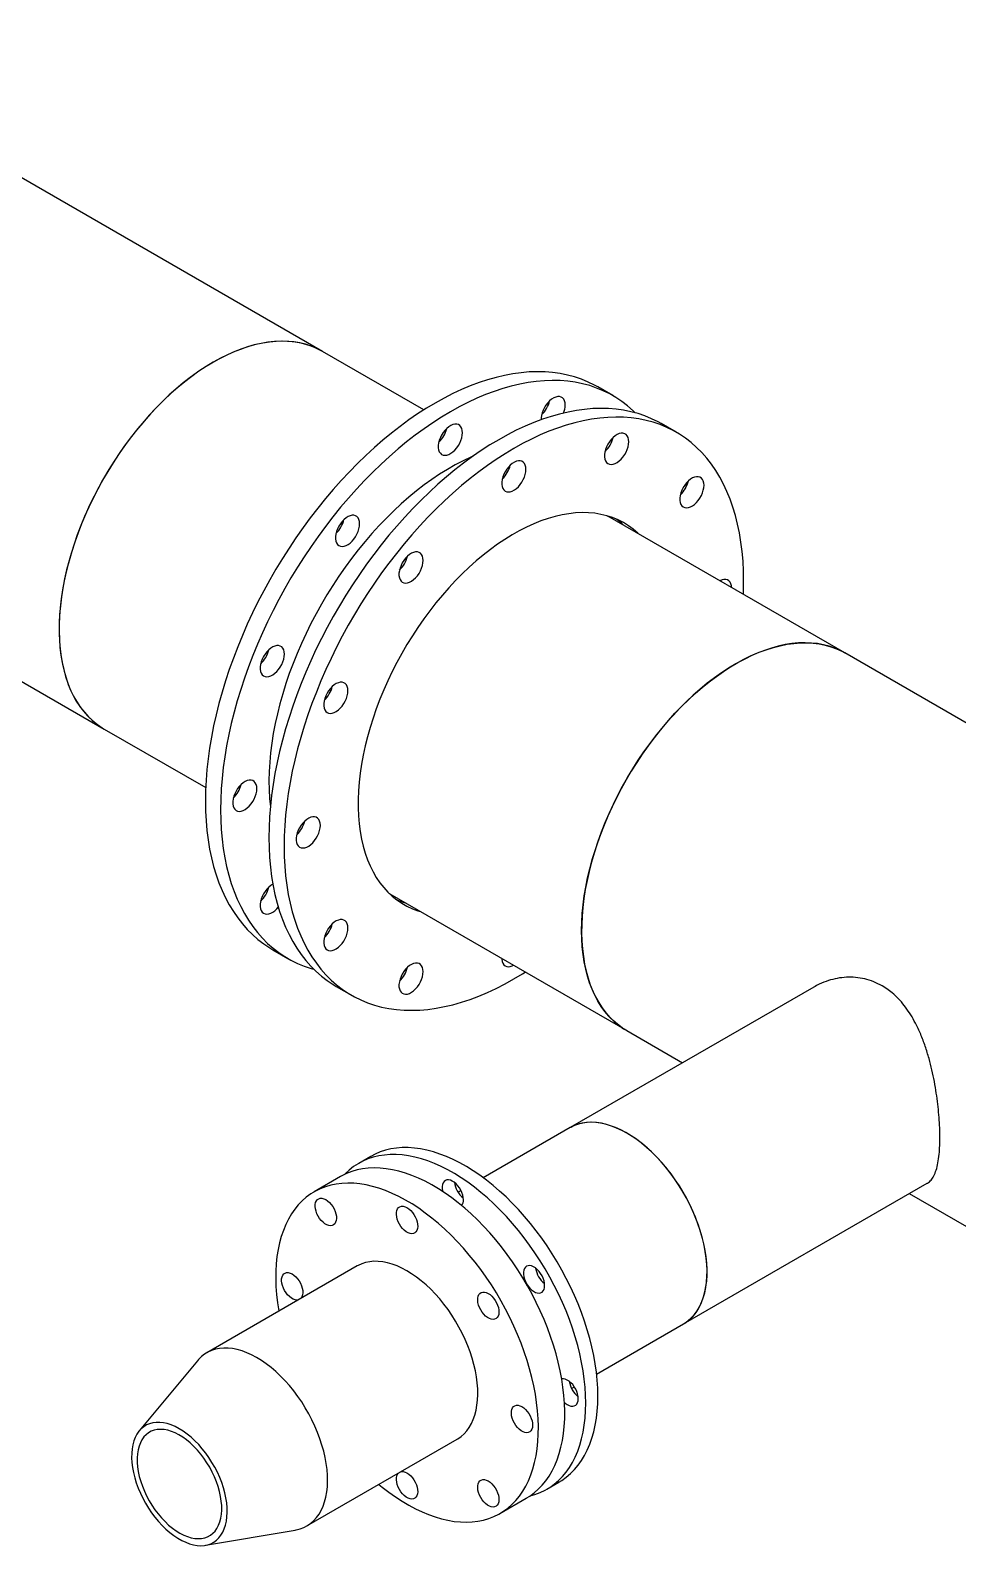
# Model space of a CAD drawing. Header units: inches. Extents: x -375 to 644, y -327 to 278.
# Drawn here: x -78 to -50.89, y 2.56 to 46.87 of the extents above; entities that cross this region are included whole.
import ezdxf

# ---------------------------------------------------------------- set-up
doc = ezdxf.new("R2010")
doc.units = ezdxf.units.IN
doc.header["$MEASUREMENT"] = 0

msp = doc.modelspace()

# ---------------------------------------------------------------- linework, layer by layer
at = {"color": 7, "linetype": 'Continuous', "lineweight": 25}
for p, q in [((-69.46, 37.483), (-85.723, 46.872)), ((-66.494, 35.771), (-69.46, 37.483)), ((-60.968, 36.189), (-61.41, 36.444)), ((-59.112, 35.117), (-59.554, 35.372)), ((-61.131, 32.674), (-61.116, 32.666)), ((-54.186, 28.666), (-61.116, 32.666)), ((-83.842, 31.063), (-75.834, 26.441)), ((-37.923, 19.277), (-54.186, 28.666)), ((-75.834, 26.441), (-72.869, 24.729)), ((-67.49, 21.624), (-67.505, 21.632)), ((-67.49, 21.624), (-60.561, 17.624)), ((-70.909, 19.989), (-70.467, 19.734)), ((-69.053, 18.918), (-68.611, 18.662)), ((-55.09, 18.899), (-62.212, 14.788)), ((-60.561, 17.624), (-58.93, 16.682)), ((-62.212, 14.788), (-64.754, 13.32)), ((-68.043, 13.947), (-68.396, 13.743)), ((-68.927, 13.356), (-69.698, 12.911)), ((-65.405, 12.945), (-65.489, 12.896)), ((-58.899, 9.05), (-51.778, 13.161)), ((-52.305, 12.857), (-44.297, 8.235)), ((-68.446, 10.742), (-72.837, 8.207)), ((-61.442, 7.583), (-58.899, 9.05)), ((-73.111, 7.973), (-74.81, 5.921)), ((-62.176, 7.159), (-62.092, 7.207)), ((-69.912, 3.14), (-65.521, 5.675)), ((-62.897, 4.217), (-62.543, 4.421)), ((-64.269, 3.506), (-63.498, 3.951)), ((-72.878, 2.574), (-70.251, 3.02))]:
    msp.add_line(p, q, dxfattribs=at)
at = {"color": 7, "linetype": 'Continuous', "lineweight": 25, "flags": 128}
for points in [[(-69.46, 37.483), (-69.473, 37.49), (-69.625, 37.569), (-69.784, 37.635), (-69.949, 37.69), (-70.12, 37.731), (-70.297, 37.761), (-70.478, 37.777), (-70.664, 37.781), (-70.855, 37.773), (-71.049, 37.752), (-71.247, 37.718), (-71.448, 37.672), (-71.652, 37.613), (-71.857, 37.543), (-72.064, 37.46), (-72.273, 37.365), (-72.482, 37.259), (-72.692, 37.141), (-72.902, 37.012), (-73.111, 36.872), (-73.319, 36.721), (-73.526, 36.56), (-73.731, 36.389), (-73.933, 36.209), (-74.133, 36.019), (-74.329, 35.82), (-74.522, 35.614), (-74.71, 35.399), (-74.895, 35.177), (-75.074, 34.947), (-75.248, 34.712), (-75.417, 34.47), (-75.579, 34.223), (-75.735, 33.971), (-75.885, 33.715), (-76.027, 33.455), (-76.162, 33.191), (-76.29, 32.925), (-76.409, 32.657), (-76.521, 32.388), (-76.624, 32.117), (-76.718, 31.846), (-76.804, 31.576), (-76.881, 31.306), (-76.948, 31.038), (-77.006, 30.771), (-77.055, 30.508), (-77.094, 30.247), (-77.124, 29.99), (-77.143, 29.738), (-77.153, 29.49), (-77.154, 29.247), (-77.144, 29.011), (-77.125, 28.781), (-77.096, 28.557), (-77.058, 28.341), (-77.01, 28.133), (-76.952, 27.934), (-76.885, 27.743), (-76.809, 27.561), (-76.724, 27.388), (-76.631, 27.226), (-76.528, 27.074), (-76.417, 26.932), (-76.298, 26.801), (-76.171, 26.682), (-76.037, 26.573), (-75.895, 26.477), (-75.834, 26.441)], [(-69.46, 37.483), (-69.592, 37.553), (-69.749, 37.622), (-69.913, 37.679), (-70.083, 37.723), (-70.258, 37.755), (-70.439, 37.775), (-70.624, 37.781), (-70.814, 37.776), (-71.007, 37.757), (-71.204, 37.726), (-71.405, 37.683), (-71.607, 37.627), (-71.813, 37.559), (-72.02, 37.479), (-72.228, 37.387), (-72.437, 37.283), (-72.647, 37.167)], [(-72.647, 37.167), (-72.857, 37.041), (-73.066, 36.903), (-73.274, 36.754), (-73.481, 36.596), (-73.687, 36.427), (-73.89, 36.248), (-74.09, 36.061), (-74.287, 35.864), (-74.481, 35.659), (-74.67, 35.446), (-74.855, 35.225), (-75.036, 34.997), (-75.211, 34.763), (-75.381, 34.523), (-75.545, 34.277), (-75.702, 34.026), (-75.853, 33.77), (-75.997, 33.511), (-76.134, 33.248), (-76.263, 32.983), (-76.384, 32.715), (-76.497, 32.446), (-76.602, 32.176), (-76.699, 31.905), (-76.786, 31.634), (-76.865, 31.364), (-76.934, 31.095), (-76.994, 30.829), (-77.045, 30.564), (-77.086, 30.303), (-77.118, 30.045), (-77.14, 29.792), (-77.152, 29.543), (-77.155, 29.299), (-77.147, 29.061), (-77.13, 28.83), (-77.103, 28.605), (-77.067, 28.387), (-77.021, 28.178), (-76.965, 27.976), (-76.901, 27.783), (-76.827, 27.599), (-76.744, 27.425), (-76.652, 27.26), (-76.551, 27.105), (-76.442, 26.961), (-76.325, 26.828), (-76.199, 26.706), (-76.066, 26.596), (-75.926, 26.497), (-75.834, 26.441)], [(-61.41, 36.444), (-61.501, 36.495), (-61.69, 36.588), (-61.885, 36.668), (-62.087, 36.737), (-62.295, 36.792), (-62.508, 36.836), (-62.727, 36.866), (-62.95, 36.884), (-63.179, 36.889), (-63.411, 36.881), (-63.648, 36.861), (-63.889, 36.828), (-64.133, 36.782), (-64.379, 36.724), (-64.629, 36.653), (-64.88, 36.57), (-65.134, 36.475), (-65.389, 36.367), (-65.645, 36.248), (-65.902, 36.117), (-66.159, 35.974), (-66.417, 35.819), (-66.674, 35.654), (-66.93, 35.478), (-67.185, 35.291), (-67.438, 35.093), (-67.69, 34.886), (-67.939, 34.669), (-68.186, 34.442), (-68.43, 34.206), (-68.67, 33.962), (-68.907, 33.709), (-69.14, 33.448), (-69.368, 33.179), (-69.592, 32.903), (-69.811, 32.62), (-70.024, 32.33), (-70.232, 32.035), (-70.433, 31.734), (-70.629, 31.428), (-70.817, 31.117), (-70.999, 30.801), (-71.174, 30.482), (-71.342, 30.16), (-71.502, 29.835), (-71.654, 29.507), (-71.798, 29.178), (-71.934, 28.847), (-72.061, 28.515), (-72.179, 28.183), (-72.289, 27.851), (-72.39, 27.52), (-72.481, 27.189), (-72.564, 26.86), (-72.637, 26.533), (-72.7, 26.208), (-72.754, 25.886), (-72.798, 25.568), (-72.833, 25.254), (-72.857, 24.944), (-72.872, 24.639), (-72.877, 24.339), (-72.872, 24.044), (-72.857, 23.756), (-72.833, 23.475), (-72.798, 23.2), (-72.754, 22.933), (-72.7, 22.673), (-72.637, 22.422), (-72.564, 22.179), (-72.481, 21.945), (-72.39, 21.72), (-72.289, 21.505), (-72.179, 21.299), (-72.061, 21.104), (-71.934, 20.919), (-71.798, 20.745), (-71.654, 20.582), (-71.502, 20.43), (-71.342, 20.289), (-71.174, 20.16), (-70.999, 20.043), (-70.909, 19.989)], [(-60.314, 35.689), (-60.375, 35.748), (-60.535, 35.889), (-60.702, 36.018), (-60.877, 36.135), (-61.059, 36.24), (-61.248, 36.333), (-61.443, 36.413), (-61.645, 36.482), (-61.853, 36.537), (-62.066, 36.58), (-62.285, 36.611), (-62.508, 36.629), (-62.737, 36.634), (-62.969, 36.626), (-63.206, 36.606), (-63.447, 36.573), (-63.691, 36.527), (-63.937, 36.469), (-64.187, 36.398), (-64.438, 36.315), (-64.692, 36.22), (-64.947, 36.112), (-65.203, 35.993), (-65.46, 35.861), (-65.717, 35.719), (-65.975, 35.564), (-66.232, 35.399), (-66.488, 35.223), (-66.743, 35.036), (-66.996, 34.838), (-67.248, 34.631), (-67.497, 34.414), (-67.744, 34.187), (-67.988, 33.951), (-68.229, 33.707), (-68.465, 33.453), (-68.698, 33.192), (-68.927, 32.924), (-69.15, 32.648), (-69.369, 32.365), (-69.582, 32.075), (-69.79, 31.78), (-69.991, 31.479), (-70.187, 31.172), (-70.376, 30.862), (-70.558, 30.546), (-70.732, 30.227), (-70.9, 29.905), (-71.06, 29.58), (-71.212, 29.252), (-71.356, 28.923), (-71.492, 28.592), (-71.619, 28.26), (-71.737, 27.928), (-71.847, 27.596), (-71.948, 27.264), (-72.04, 26.934), (-72.122, 26.605), (-72.195, 26.278), (-72.258, 25.953), (-72.312, 25.631), (-72.356, 25.313), (-72.391, 24.999), (-72.415, 24.689), (-72.43, 24.383), (-72.435, 24.083), (-72.43, 23.789), (-72.415, 23.501), (-72.391, 23.219), (-72.356, 22.945), (-72.312, 22.678), (-72.258, 22.418), (-72.195, 22.167), (-72.122, 21.924), (-72.04, 21.69), (-71.948, 21.465), (-71.847, 21.25), (-71.737, 21.044), (-71.619, 20.849), (-71.492, 20.664), (-71.356, 20.49), (-71.212, 20.327), (-71.06, 20.175), (-70.9, 20.034), (-70.732, 19.905), (-70.558, 19.788), (-70.376, 19.683), (-70.187, 19.59), (-69.991, 19.51), (-69.79, 19.441), (-69.707, 19.417)], [(-62.359, 35.911), (-62.364, 35.977), (-62.379, 36.035), (-62.404, 36.084), (-62.437, 36.122), (-62.479, 36.148), (-62.527, 36.162), (-62.58, 36.162), (-62.638, 36.149), (-62.697, 36.124), (-62.757, 36.086), (-62.816, 36.038), (-62.871, 35.98), (-62.922, 35.914), (-62.967, 35.842), (-63.005, 35.767), (-63.034, 35.689), (-63.054, 35.612), (-63.064, 35.538), (-63.065, 35.484)], [(-59.554, 35.372), (-59.645, 35.423), (-59.834, 35.516), (-60.029, 35.597), (-60.231, 35.665), (-60.438, 35.721), (-60.652, 35.764), (-60.87, 35.795), (-61.094, 35.812), (-61.323, 35.817), (-61.555, 35.81), (-61.792, 35.789), (-62.033, 35.756), (-62.276, 35.711), (-62.523, 35.652), (-62.773, 35.582), (-63.024, 35.499), (-63.278, 35.403), (-63.533, 35.296), (-63.789, 35.176), (-64.046, 35.045), (-64.303, 34.902), (-64.56, 34.748), (-64.817, 34.583), (-65.074, 34.406), (-65.329, 34.219), (-65.582, 34.022), (-65.834, 33.815), (-66.083, 33.597), (-66.33, 33.371), (-66.574, 33.135), (-66.814, 32.89), (-67.051, 32.637), (-67.284, 32.376), (-67.512, 32.107), (-67.736, 31.831), (-67.955, 31.548), (-68.168, 31.259), (-68.376, 30.963), (-68.577, 30.662), (-68.773, 30.356), (-68.961, 30.045), (-69.143, 29.73), (-69.318, 29.411), (-69.486, 29.089), (-69.646, 28.763), (-69.798, 28.436), (-69.942, 28.107), (-70.077, 27.776), (-70.205, 27.444), (-70.323, 27.112), (-70.433, 26.78), (-70.534, 26.448), (-70.625, 26.117), (-70.708, 25.788), (-70.781, 25.461), (-70.844, 25.137), (-70.898, 24.815), (-70.942, 24.497), (-70.976, 24.182), (-71.001, 23.872), (-71.016, 23.567), (-71.021, 23.267), (-71.016, 22.973), (-71.001, 22.685), (-70.976, 22.403), (-70.942, 22.128), (-70.898, 21.861), (-70.844, 21.602), (-70.781, 21.35), (-70.708, 21.107), (-70.625, 20.873), (-70.534, 20.648), (-70.433, 20.433), (-70.323, 20.228), (-70.205, 20.032), (-70.077, 19.848), (-69.942, 19.673), (-69.798, 19.51), (-69.646, 19.358), (-69.486, 19.218), (-69.318, 19.089), (-69.143, 18.972), (-69.053, 18.918)], [(-57.144, 30.768), (-57.149, 31.062), (-57.163, 31.35), (-57.188, 31.632), (-57.222, 31.906), (-57.267, 32.174), (-57.32, 32.433), (-57.384, 32.685), (-57.457, 32.928), (-57.539, 33.162), (-57.631, 33.386), (-57.731, 33.602), (-57.841, 33.807), (-57.96, 34.002), (-58.087, 34.187), (-58.223, 34.361), (-58.367, 34.525), (-58.519, 34.677), (-58.679, 34.817), (-58.846, 34.946), (-59.021, 35.063), (-59.203, 35.168), (-59.392, 35.261), (-59.587, 35.342), (-59.789, 35.41), (-59.997, 35.466), (-60.21, 35.509), (-60.428, 35.539), (-60.652, 35.557), (-60.881, 35.562), (-61.113, 35.555), (-61.35, 35.534), (-61.591, 35.501), (-61.834, 35.456), (-62.081, 35.397), (-62.331, 35.327), (-62.582, 35.243), (-62.836, 35.148), (-63.091, 35.041), (-63.347, 34.921), (-63.604, 34.79), (-63.861, 34.647), (-64.119, 34.493), (-64.375, 34.327), (-64.632, 34.151), (-64.887, 33.964), (-65.14, 33.767), (-65.392, 33.559), (-65.641, 33.342), (-65.888, 33.115), (-66.132, 32.88), (-66.372, 32.635), (-66.609, 32.382), (-66.842, 32.121), (-67.07, 31.852), (-67.294, 31.576), (-67.513, 31.293), (-67.726, 31.004), (-67.934, 30.708), (-68.135, 30.407), (-68.331, 30.101), (-68.519, 29.79), (-68.701, 29.475), (-68.876, 29.156), (-69.044, 28.834), (-69.204, 28.508), (-69.356, 28.181), (-69.5, 27.851), (-69.635, 27.521), (-69.763, 27.189), (-69.881, 26.857), (-69.991, 26.524), (-70.092, 26.193), (-70.183, 25.862), (-70.266, 25.533), (-70.339, 25.206), (-70.402, 24.881), (-70.456, 24.56), (-70.5, 24.242), (-70.534, 23.927), (-70.559, 23.617), (-70.574, 23.312), (-70.579, 23.012), (-70.574, 22.718), (-70.559, 22.43), (-70.534, 22.148), (-70.5, 21.873), (-70.456, 21.606), (-70.402, 21.346), (-70.339, 21.095), (-70.266, 20.852), (-70.183, 20.618), (-70.092, 20.393), (-69.991, 20.178), (-69.881, 19.973), (-69.763, 19.777), (-69.635, 19.592), (-69.5, 19.418), (-69.356, 19.255), (-69.204, 19.103), (-69.044, 18.963), (-68.876, 18.834), (-68.701, 18.717), (-68.519, 18.612), (-68.331, 18.519), (-68.135, 18.438), (-67.934, 18.37), (-67.726, 18.314), (-67.513, 18.271), (-67.294, 18.24), (-67.07, 18.223), (-66.842, 18.217), (-66.609, 18.225), (-66.372, 18.245), (-66.132, 18.279), (-65.888, 18.324), (-65.641, 18.382), (-65.392, 18.453), (-65.14, 18.536), (-64.887, 18.632), (-64.632, 18.739), (-64.375, 18.859), (-64.119, 18.99), (-63.861, 19.133), (-63.604, 19.287), (-63.527, 19.336)], [(-65.364, 35.106), (-65.369, 35.172), (-65.384, 35.23), (-65.409, 35.279), (-65.442, 35.317), (-65.484, 35.343), (-65.532, 35.357), (-65.586, 35.357), (-65.643, 35.344), (-65.702, 35.319), (-65.762, 35.281), (-65.821, 35.233), (-65.877, 35.175), (-65.928, 35.109), (-65.973, 35.037), (-66.01, 34.962), (-66.04, 34.884), (-66.06, 34.807), (-66.07, 34.733), (-66.07, 34.664), (-66.06, 34.602), (-66.04, 34.548), (-66.01, 34.504), (-65.973, 34.472), (-65.928, 34.452), (-65.877, 34.446), (-65.821, 34.452), (-65.762, 34.471), (-65.702, 34.503), (-65.643, 34.546), (-65.586, 34.599), (-65.532, 34.661), (-65.484, 34.73), (-65.442, 34.804), (-65.409, 34.881), (-65.384, 34.958), (-65.369, 35.034), (-65.364, 35.106)], [(-60.502, 34.84), (-60.508, 34.906), (-60.523, 34.964), (-60.547, 35.013), (-60.581, 35.051), (-60.622, 35.077), (-60.671, 35.09), (-60.724, 35.09), (-60.782, 35.078), (-60.841, 35.052), (-60.901, 35.015), (-60.96, 34.966), (-61.015, 34.908), (-61.066, 34.842), (-61.111, 34.771), (-61.149, 34.695), (-61.178, 34.618), (-61.198, 34.541), (-61.208, 34.467), (-61.208, 34.397), (-61.198, 34.335), (-61.178, 34.281), (-61.149, 34.238), (-61.111, 34.206), (-61.066, 34.186), (-61.015, 34.179), (-60.96, 34.185), (-60.901, 34.205), (-60.841, 34.236), (-60.782, 34.279), (-60.724, 34.333), (-60.671, 34.395), (-60.622, 34.464), (-60.581, 34.538), (-60.547, 34.615), (-60.523, 34.692), (-60.508, 34.768), (-60.502, 34.84)], [(-65.053, 34.421), (-65.121, 34.391), (-65.348, 34.284), (-65.576, 34.165), (-65.804, 34.034), (-66.032, 33.893), (-66.26, 33.74), (-66.486, 33.577), (-66.711, 33.403), (-66.935, 33.219), (-67.156, 33.026), (-67.374, 32.823), (-67.589, 32.611), (-67.801, 32.39), (-68.009, 32.162), (-68.212, 31.925), (-68.411, 31.681), (-68.605, 31.431), (-68.794, 31.173), (-68.977, 30.91), (-69.154, 30.642), (-69.325, 30.368), (-69.489, 30.09), (-69.645, 29.808), (-69.795, 29.523), (-69.937, 29.235), (-70.071, 28.944), (-70.198, 28.652), (-70.316, 28.358), (-70.425, 28.064), (-70.526, 27.769), (-70.618, 27.475), (-70.7, 27.181), (-70.774, 26.889), (-70.838, 26.6), (-70.893, 26.312), (-70.938, 26.028), (-70.973, 25.747), (-70.999, 25.47), (-71.015, 25.198), (-71.021, 24.931), (-71.017, 24.67), (-71.003, 24.415), (-70.98, 24.166), (-70.979, 24.156)], [(-63.508, 34.035), (-63.513, 34.101), (-63.528, 34.159), (-63.553, 34.208), (-63.586, 34.246), (-63.628, 34.272), (-63.676, 34.285), (-63.729, 34.285), (-63.787, 34.273), (-63.846, 34.247), (-63.906, 34.21), (-63.965, 34.161), (-64.02, 34.103), (-64.071, 34.037), (-64.117, 33.966), (-64.154, 33.89), (-64.183, 33.813), (-64.203, 33.736), (-64.214, 33.662), (-64.214, 33.592), (-64.203, 33.53), (-64.183, 33.476), (-64.154, 33.433), (-64.117, 33.401), (-64.071, 33.381), (-64.02, 33.374), (-63.965, 33.38), (-63.906, 33.4), (-63.846, 33.431), (-63.787, 33.474), (-63.729, 33.528), (-63.676, 33.59), (-63.628, 33.659), (-63.586, 33.733), (-63.553, 33.81), (-63.528, 33.887), (-63.513, 33.963), (-63.508, 34.035)], [(-58.303, 33.569), (-58.308, 33.635), (-58.323, 33.694), (-58.347, 33.742), (-58.381, 33.78), (-58.423, 33.806), (-58.471, 33.82), (-58.524, 33.82), (-58.582, 33.807), (-58.641, 33.782), (-58.701, 33.744), (-58.76, 33.696), (-58.815, 33.638), (-58.866, 33.572), (-58.911, 33.5), (-58.949, 33.425), (-58.978, 33.347), (-58.998, 33.27), (-59.008, 33.196), (-59.008, 33.127), (-58.998, 33.065), (-58.978, 33.011), (-58.949, 32.967), (-58.911, 32.935), (-58.866, 32.915), (-58.815, 32.909), (-58.76, 32.915), (-58.701, 32.934), (-58.641, 32.966), (-58.582, 33.009), (-58.524, 33.062), (-58.471, 33.124), (-58.423, 33.193), (-58.381, 33.267), (-58.347, 33.344), (-58.323, 33.421), (-58.308, 33.497), (-58.303, 33.569)], [(-68.369, 32.441), (-68.374, 32.507), (-68.389, 32.566), (-68.414, 32.615), (-68.448, 32.653), (-68.489, 32.679), (-68.537, 32.692), (-68.591, 32.692), (-68.648, 32.679), (-68.708, 32.654), (-68.768, 32.616), (-68.826, 32.568), (-68.882, 32.51), (-68.933, 32.444), (-68.978, 32.372), (-69.016, 32.297), (-69.045, 32.219), (-69.065, 32.143), (-69.075, 32.069), (-69.075, 31.999), (-69.065, 31.937), (-69.045, 31.883), (-69.016, 31.84), (-68.978, 31.807), (-68.933, 31.788), (-68.882, 31.781), (-68.826, 31.787), (-68.768, 31.806), (-68.708, 31.838), (-68.648, 31.881), (-68.591, 31.935), (-68.537, 31.997), (-68.489, 32.066), (-68.448, 32.14), (-68.414, 32.216), (-68.389, 32.294), (-68.374, 32.369), (-68.369, 32.441)], [(-60.218, 32.147), (-60.24, 32.169), (-60.373, 32.284), (-60.513, 32.387), (-60.66, 32.478), (-60.814, 32.557), (-60.975, 32.623), (-61.142, 32.678), (-61.315, 32.719), (-61.493, 32.749), (-61.677, 32.765), (-61.865, 32.769), (-62.058, 32.76), (-62.254, 32.738), (-62.454, 32.703), (-62.657, 32.656), (-62.863, 32.597), (-63.071, 32.525), (-63.28, 32.441), (-63.491, 32.345), (-63.702, 32.237), (-63.914, 32.117), (-64.126, 31.987), (-64.337, 31.845), (-64.547, 31.692), (-64.756, 31.529), (-64.963, 31.356), (-65.167, 31.174), (-65.369, 30.982), (-65.567, 30.781), (-65.762, 30.571), (-65.952, 30.354), (-66.138, 30.129), (-66.319, 29.898), (-66.495, 29.659), (-66.665, 29.415), (-66.829, 29.165), (-66.986, 28.911), (-67.137, 28.652), (-67.281, 28.389), (-67.417, 28.123), (-67.545, 27.854), (-67.666, 27.583), (-67.778, 27.311), (-67.882, 27.037), (-67.977, 26.764), (-68.063, 26.491), (-68.14, 26.218), (-68.208, 25.947), (-68.267, 25.678), (-68.316, 25.412), (-68.355, 25.149), (-68.384, 24.889), (-68.404, 24.634), (-68.414, 24.384), (-68.414, 24.139), (-68.404, 23.901), (-68.384, 23.668), (-68.355, 23.443), (-68.316, 23.225), (-68.267, 23.015), (-68.208, 22.814), (-68.14, 22.621), (-68.063, 22.438), (-67.977, 22.264), (-67.882, 22.1), (-67.778, 21.947), (-67.666, 21.804), (-67.545, 21.672), (-67.417, 21.552), (-67.281, 21.443), (-67.137, 21.346), (-66.986, 21.261), (-66.829, 21.188), (-66.665, 21.128), (-66.592, 21.105)], [(-66.513, 31.37), (-66.518, 31.436), (-66.533, 31.494), (-66.558, 31.543), (-66.591, 31.581), (-66.633, 31.607), (-66.681, 31.62), (-66.735, 31.621), (-66.792, 31.608), (-66.851, 31.582), (-66.911, 31.545), (-66.97, 31.496), (-67.026, 31.438), (-67.077, 31.373), (-67.122, 31.301), (-67.159, 31.225), (-67.189, 31.148), (-67.209, 31.071), (-67.219, 30.997), (-67.219, 30.928), (-67.209, 30.865), (-67.189, 30.812), (-67.159, 30.768), (-67.122, 30.736), (-67.077, 30.716), (-67.026, 30.709), (-66.97, 30.716), (-66.911, 30.735), (-66.851, 30.767), (-66.792, 30.81), (-66.735, 30.863), (-66.681, 30.925), (-66.633, 30.994), (-66.591, 31.068), (-66.558, 31.145), (-66.533, 31.222), (-66.518, 31.298), (-66.513, 31.37)], [(-57.497, 30.577), (-57.502, 30.63), (-57.517, 30.688), (-57.542, 30.737), (-57.576, 30.775), (-57.617, 30.801), (-57.665, 30.814), (-57.719, 30.815), (-57.776, 30.802), (-57.836, 30.776), (-57.839, 30.774)], [(-57.152, 30.378), (-57.149, 30.468), (-57.144, 30.768)], [(-70.569, 28.631), (-70.574, 28.697), (-70.589, 28.755), (-70.614, 28.804), (-70.647, 28.842), (-70.689, 28.868), (-70.737, 28.882), (-70.791, 28.882), (-70.848, 28.869), (-70.908, 28.843), (-70.967, 28.806), (-71.026, 28.757), (-71.082, 28.7), (-71.133, 28.634), (-71.178, 28.562), (-71.215, 28.486), (-71.245, 28.409), (-71.265, 28.332), (-71.275, 28.258), (-71.275, 28.189), (-71.265, 28.126), (-71.245, 28.073), (-71.215, 28.029), (-71.178, 27.997), (-71.133, 27.977), (-71.082, 27.97), (-71.026, 27.977), (-70.967, 27.996), (-70.908, 28.028), (-70.848, 28.071), (-70.791, 28.124), (-70.737, 28.186), (-70.689, 28.255), (-70.647, 28.329), (-70.614, 28.406), (-70.589, 28.483), (-70.574, 28.559), (-70.569, 28.631)], [(-61.876, 20.796), (-61.861, 21.046), (-61.836, 21.301), (-61.802, 21.56), (-61.758, 21.822), (-61.705, 22.087), (-61.642, 22.355), (-61.57, 22.624), (-61.489, 22.894), (-61.399, 23.165), (-61.3, 23.435), (-61.193, 23.706), (-61.077, 23.974), (-60.953, 24.242), (-60.822, 24.506), (-60.683, 24.768), (-60.537, 25.026), (-60.384, 25.28), (-60.225, 25.53), (-60.06, 25.774), (-59.888, 26.013), (-59.711, 26.246), (-59.53, 26.471), (-59.343, 26.69), (-59.152, 26.901), (-58.958, 27.104), (-58.76, 27.298), (-58.559, 27.483), (-58.355, 27.659), (-58.149, 27.825), (-57.942, 27.981), (-57.733, 28.126), (-57.524, 28.261), (-57.314, 28.384), (-57.104, 28.496), (-56.895, 28.597), (-56.687, 28.686), (-56.481, 28.762), (-56.276, 28.827), (-56.074, 28.879), (-55.874, 28.919), (-55.678, 28.947), (-55.486, 28.961), (-55.297, 28.964), (-55.113, 28.953), (-54.934, 28.93), (-54.761, 28.895), (-54.593, 28.847), (-54.43, 28.787), (-54.275, 28.714), (-54.186, 28.666)], [(-54.186, 28.666), (-54.318, 28.736), (-54.476, 28.805), (-54.64, 28.862), (-54.81, 28.906), (-54.985, 28.938), (-55.165, 28.957), (-55.35, 28.964), (-55.54, 28.958), (-55.734, 28.94), (-55.931, 28.909), (-56.131, 28.866), (-56.334, 28.81), (-56.539, 28.742), (-56.746, 28.662), (-56.955, 28.569), (-57.164, 28.465), (-57.374, 28.35)], [(-57.374, 28.35), (-57.583, 28.223), (-57.793, 28.086), (-58.001, 27.937), (-58.208, 27.778), (-58.413, 27.61), (-58.616, 27.431), (-58.816, 27.243), (-59.013, 27.047), (-59.207, 26.842), (-59.397, 26.628), (-59.582, 26.408), (-59.762, 26.18), (-59.938, 25.946), (-60.107, 25.705), (-60.271, 25.459), (-60.429, 25.209), (-60.58, 24.953), (-60.724, 24.694), (-60.86, 24.431), (-60.989, 24.166), (-61.111, 23.898), (-61.224, 23.629), (-61.329, 23.358), (-61.425, 23.088), (-61.513, 22.817), (-61.591, 22.547), (-61.661, 22.278), (-61.721, 22.011), (-61.772, 21.747), (-61.813, 21.486), (-61.844, 21.228), (-61.866, 20.974), (-61.879, 20.726), (-61.881, 20.482), (-61.874, 20.244), (-61.857, 20.012), (-61.83, 19.788), (-61.793, 19.57), (-61.747, 19.36), (-61.692, 19.159), (-61.627, 18.966), (-61.553, 18.782), (-61.47, 18.607), (-61.378, 18.443), (-61.277, 18.288), (-61.168, 18.144), (-61.051, 18.011), (-60.926, 17.889), (-60.793, 17.779), (-60.652, 17.68), (-60.561, 17.624)], [(-68.713, 27.559), (-68.718, 27.625), (-68.733, 27.684), (-68.758, 27.733), (-68.791, 27.771), (-68.833, 27.797), (-68.881, 27.81), (-68.935, 27.81), (-68.992, 27.797), (-69.051, 27.772), (-69.111, 27.734), (-69.17, 27.686), (-69.226, 27.628), (-69.277, 27.562), (-69.322, 27.49), (-69.359, 27.415), (-69.389, 27.337), (-69.409, 27.261), (-69.419, 27.187), (-69.419, 27.117), (-69.409, 27.055), (-69.389, 27.001), (-69.359, 26.958), (-69.322, 26.925), (-69.277, 26.906), (-69.226, 26.899), (-69.17, 26.905), (-69.111, 26.924), (-69.051, 26.956), (-68.992, 26.999), (-68.935, 27.053), (-68.881, 27.115), (-68.833, 27.184), (-68.791, 27.258), (-68.758, 27.334), (-68.733, 27.412), (-68.718, 27.487), (-68.713, 27.559)], [(-71.374, 24.696), (-71.379, 24.762), (-71.394, 24.82), (-71.419, 24.869), (-71.453, 24.907), (-71.494, 24.933), (-71.542, 24.946), (-71.596, 24.947), (-71.653, 24.934), (-71.713, 24.908), (-71.773, 24.871), (-71.831, 24.822), (-71.887, 24.764), (-71.938, 24.699), (-71.983, 24.627), (-72.021, 24.551), (-72.05, 24.474), (-72.07, 24.397), (-72.08, 24.323), (-72.08, 24.254), (-72.07, 24.191), (-72.05, 24.138), (-72.021, 24.094), (-71.983, 24.062), (-71.938, 24.042), (-71.887, 24.035), (-71.831, 24.042), (-71.773, 24.061), (-71.713, 24.092), (-71.653, 24.136), (-71.596, 24.189), (-71.542, 24.251), (-71.494, 24.32), (-71.453, 24.394), (-71.419, 24.471), (-71.394, 24.548), (-71.379, 24.624), (-71.374, 24.696)], [(-69.518, 23.624), (-69.523, 23.69), (-69.538, 23.749), (-69.563, 23.797), (-69.597, 23.835), (-69.638, 23.861), (-69.686, 23.875), (-69.74, 23.875), (-69.797, 23.862), (-69.857, 23.837), (-69.917, 23.799), (-69.975, 23.751), (-70.031, 23.693), (-70.082, 23.627), (-70.127, 23.555), (-70.165, 23.48), (-70.194, 23.402), (-70.214, 23.326), (-70.224, 23.251), (-70.224, 23.182), (-70.214, 23.12), (-70.194, 23.066), (-70.165, 23.022), (-70.127, 22.99), (-70.082, 22.971), (-70.031, 22.964), (-69.975, 22.97), (-69.917, 22.989), (-69.857, 23.021), (-69.797, 23.064), (-69.74, 23.117), (-69.686, 23.18), (-69.638, 23.249), (-69.597, 23.322), (-69.563, 23.399), (-69.538, 23.477), (-69.523, 23.552), (-69.518, 23.624)], [(-70.906, 21.904), (-70.908, 21.903), (-70.967, 21.865), (-71.026, 21.817), (-71.082, 21.759), (-71.133, 21.693), (-71.178, 21.621), (-71.215, 21.546), (-71.245, 21.468), (-71.265, 21.392), (-71.275, 21.318), (-71.275, 21.248), (-71.265, 21.186), (-71.245, 21.132), (-71.215, 21.089), (-71.178, 21.056), (-71.133, 21.037), (-71.082, 21.03), (-71.026, 21.036), (-70.967, 21.055), (-70.908, 21.087), (-70.848, 21.13), (-70.791, 21.184), (-70.747, 21.233)], [(-68.713, 20.619), (-68.718, 20.685), (-68.733, 20.743), (-68.758, 20.792), (-68.791, 20.83), (-68.833, 20.856), (-68.881, 20.869), (-68.935, 20.87), (-68.992, 20.857), (-69.051, 20.831), (-69.111, 20.794), (-69.17, 20.745), (-69.226, 20.687), (-69.277, 20.622), (-69.322, 20.55), (-69.359, 20.474), (-69.389, 20.397), (-69.409, 20.32), (-69.419, 20.246), (-69.419, 20.177), (-69.409, 20.114), (-69.389, 20.061), (-69.359, 20.017), (-69.322, 19.985), (-69.277, 19.965), (-69.226, 19.958), (-69.17, 19.965), (-69.111, 19.984), (-69.051, 20.015), (-68.992, 20.059), (-68.935, 20.112), (-68.881, 20.174), (-68.833, 20.243), (-68.791, 20.317), (-68.758, 20.394), (-68.733, 20.471), (-68.718, 20.547), (-68.713, 20.619)], [(-60.561, 17.624), (-60.693, 17.707), (-60.831, 17.809), (-60.962, 17.923), (-61.085, 18.048), (-61.2, 18.184), (-61.307, 18.331), (-61.405, 18.489), (-61.495, 18.656), (-61.575, 18.833), (-61.647, 19.02), (-61.709, 19.215), (-61.762, 19.419), (-61.805, 19.631), (-61.838, 19.851), (-61.863, 20.078), (-61.877, 20.311), (-61.881, 20.551), (-61.876, 20.796)], [(-66.513, 19.348), (-66.518, 19.414), (-66.533, 19.473), (-66.558, 19.522), (-66.591, 19.56), (-66.633, 19.586), (-66.681, 19.599), (-66.735, 19.599), (-66.792, 19.586), (-66.851, 19.561), (-66.911, 19.523), (-66.97, 19.475), (-67.026, 19.417), (-67.077, 19.351), (-67.122, 19.279), (-67.159, 19.204), (-67.189, 19.126), (-67.209, 19.05), (-67.219, 18.976), (-67.219, 18.906), (-67.209, 18.844), (-67.189, 18.79), (-67.159, 18.747), (-67.122, 18.714), (-67.077, 18.695), (-67.026, 18.688), (-66.97, 18.694), (-66.911, 18.713), (-66.851, 18.745), (-66.792, 18.788), (-66.735, 18.842), (-66.681, 18.904), (-66.633, 18.973), (-66.591, 19.047), (-66.558, 19.123), (-66.533, 19.201), (-66.518, 19.276), (-66.513, 19.348)], [(-64.215, 19.733), (-64.214, 19.711), (-64.203, 19.649), (-64.183, 19.595), (-64.154, 19.552), (-64.117, 19.519), (-64.071, 19.5), (-64.02, 19.493), (-63.965, 19.499), (-63.906, 19.518), (-63.872, 19.535)], [(-58.422, 9.571), (-58.364, 9.7), (-58.315, 9.837), (-58.275, 9.984), (-58.246, 10.138), (-58.225, 10.3), (-58.215, 10.469), (-58.214, 10.643), (-58.223, 10.824), (-58.242, 11.008), (-58.271, 11.197), (-58.309, 11.389), (-58.357, 11.582), (-58.414, 11.778), (-58.48, 11.973), (-58.554, 12.169), (-58.637, 12.364), (-58.728, 12.556), (-58.827, 12.746), (-58.933, 12.933), (-59.046, 13.115), (-59.165, 13.292), (-59.29, 13.464), (-59.42, 13.629), (-59.555, 13.787), (-59.694, 13.937), (-59.837, 14.078), (-59.983, 14.211), (-60.131, 14.334), (-60.281, 14.446), (-60.432, 14.549), (-60.584, 14.64), (-60.735, 14.719), (-60.886, 14.787), (-61.035, 14.843), (-61.183, 14.887), (-61.327, 14.918), (-61.469, 14.937), (-61.607, 14.943), (-61.74, 14.936), (-61.868, 14.917), (-61.991, 14.885), (-62.108, 14.841), (-62.212, 14.788)], [(-60.556, 14.624), (-60.707, 14.706), (-60.858, 14.776), (-61.008, 14.834), (-61.156, 14.88), (-61.301, 14.913), (-61.443, 14.934), (-61.582, 14.943), (-61.716, 14.938), (-61.845, 14.921), (-61.969, 14.892), (-62.087, 14.85), (-62.198, 14.795), (-62.212, 14.788)], [(-58.899, 9.05), (-58.86, 9.074), (-58.759, 9.147), (-58.665, 9.231), (-58.579, 9.326), (-58.502, 9.432), (-58.434, 9.549), (-58.374, 9.675), (-58.323, 9.811), (-58.282, 9.956), (-58.25, 10.109), (-58.228, 10.27), (-58.216, 10.437), (-58.214, 10.611), (-58.221, 10.79), (-58.238, 10.974), (-58.265, 11.162), (-58.301, 11.353), (-58.347, 11.546), (-58.403, 11.741), (-58.467, 11.937), (-58.54, 12.133), (-58.621, 12.328), (-58.711, 12.521), (-58.808, 12.711), (-58.913, 12.899), (-59.024, 13.082), (-59.142, 13.26), (-59.266, 13.433), (-59.395, 13.599), (-59.529, 13.758), (-59.668, 13.91), (-59.81, 14.053), (-59.955, 14.187), (-60.103, 14.312), (-60.253, 14.426), (-60.404, 14.531), (-60.556, 14.624)], [(-61.404, 6.939), (-61.409, 7.167), (-61.424, 7.401), (-61.448, 7.639), (-61.482, 7.881), (-61.526, 8.126), (-61.58, 8.374), (-61.642, 8.624), (-61.714, 8.876), (-61.795, 9.128), (-61.885, 9.38), (-61.984, 9.632), (-62.09, 9.883), (-62.205, 10.132), (-62.328, 10.378), (-62.458, 10.622), (-62.595, 10.862), (-62.74, 11.097), (-62.89, 11.328), (-63.047, 11.553), (-63.209, 11.773), (-63.377, 11.986), (-63.549, 12.192), (-63.726, 12.39), (-63.907, 12.58), (-64.091, 12.761), (-64.279, 12.934), (-64.469, 13.097), (-64.661, 13.25), (-64.854, 13.393), (-65.049, 13.525), (-65.244, 13.646), (-65.44, 13.756), (-65.635, 13.855), (-65.829, 13.942), (-66.022, 14.016), (-66.213, 14.079), (-66.402, 14.129), (-66.588, 14.166), (-66.77, 14.191), (-66.949, 14.204), (-67.124, 14.203), (-67.294, 14.19), (-67.459, 14.164), (-67.618, 14.126), (-67.772, 14.075), (-67.92, 14.012), (-68.043, 13.947)], [(-61.758, 6.735), (-61.763, 6.963), (-61.777, 7.197), (-61.802, 7.435), (-61.836, 7.677), (-61.88, 7.922), (-61.933, 8.17), (-61.996, 8.42), (-62.068, 8.672), (-62.149, 8.924), (-62.239, 9.176), (-62.337, 9.428), (-62.444, 9.679), (-62.559, 9.928), (-62.681, 10.174), (-62.812, 10.418), (-62.949, 10.657), (-63.093, 10.893), (-63.244, 11.124), (-63.4, 11.349), (-63.563, 11.569), (-63.73, 11.782), (-63.903, 11.987), (-64.08, 12.186), (-64.261, 12.376), (-64.445, 12.557), (-64.632, 12.73), (-64.822, 12.893), (-65.014, 13.046), (-65.208, 13.189), (-65.403, 13.321), (-65.598, 13.442), (-65.793, 13.552), (-65.988, 13.651), (-66.183, 13.737), (-66.375, 13.812), (-66.566, 13.874), (-66.755, 13.925), (-66.941, 13.962), (-67.124, 13.987), (-67.303, 13.999), (-67.477, 13.999), (-67.647, 13.986), (-67.812, 13.96), (-67.972, 13.922), (-68.126, 13.871), (-68.273, 13.808), (-68.414, 13.733), (-68.548, 13.646), (-68.674, 13.547), (-68.793, 13.436), (-68.811, 13.417)], [(-63.498, 3.951), (-63.396, 4.014), (-63.268, 4.108), (-63.147, 4.214), (-63.034, 4.332), (-62.929, 4.46), (-62.832, 4.599), (-62.744, 4.749), (-62.665, 4.909), (-62.595, 5.078), (-62.535, 5.257), (-62.484, 5.444), (-62.442, 5.639), (-62.41, 5.843), (-62.388, 6.053), (-62.376, 6.27), (-62.373, 6.493), (-62.381, 6.722), (-62.398, 6.956), (-62.425, 7.194), (-62.462, 7.436), (-62.508, 7.68), (-62.564, 7.928), (-62.629, 8.177), (-62.703, 8.428), (-62.787, 8.679), (-62.879, 8.93), (-62.98, 9.18), (-63.089, 9.429), (-63.206, 9.676), (-63.331, 9.92), (-63.463, 10.161), (-63.603, 10.399), (-63.749, 10.631), (-63.901, 10.859), (-64.059, 11.081), (-64.223, 11.297), (-64.392, 11.506), (-64.565, 11.708), (-64.743, 11.901), (-64.925, 12.087), (-65.109, 12.264), (-65.297, 12.431), (-65.487, 12.589), (-65.679, 12.736), (-65.872, 12.873), (-66.067, 13), (-66.261, 13.115), (-66.455, 13.219), (-66.649, 13.31), (-66.842, 13.391), (-67.033, 13.458), (-67.222, 13.514), (-67.408, 13.557), (-67.591, 13.587), (-67.771, 13.605), (-67.947, 13.61), (-68.118, 13.603), (-68.284, 13.582), (-68.446, 13.549), (-68.601, 13.504), (-68.75, 13.446), (-68.893, 13.375), (-68.927, 13.356)], [(-67.808, 4.355), (-67.708, 4.273), (-67.517, 4.125), (-67.323, 3.988), (-67.129, 3.862), (-66.935, 3.747), (-66.74, 3.643), (-66.546, 3.551), (-66.354, 3.471), (-66.163, 3.403), (-65.974, 3.348), (-65.788, 3.305), (-65.604, 3.274), (-65.425, 3.257), (-65.249, 3.252), (-65.078, 3.259), (-64.911, 3.28), (-64.75, 3.313), (-64.595, 3.358), (-64.446, 3.416), (-64.303, 3.486), (-64.167, 3.569), (-64.039, 3.663), (-63.918, 3.769), (-63.804, 3.887), (-63.699, 4.015), (-63.603, 4.154), (-63.515, 4.304), (-63.436, 4.464), (-63.366, 4.633), (-63.306, 4.812), (-63.254, 4.999), (-63.213, 5.194), (-63.181, 5.398), (-63.159, 5.608), (-63.146, 5.825), (-63.144, 6.048), (-63.151, 6.277), (-63.169, 6.511), (-63.196, 6.749), (-63.232, 6.99), (-63.279, 7.235), (-63.335, 7.483), (-63.4, 7.732), (-63.474, 7.983), (-63.558, 8.234), (-63.65, 8.485), (-63.751, 8.735), (-63.86, 8.984), (-63.977, 9.231), (-64.102, 9.475), (-64.234, 9.716), (-64.373, 9.954), (-64.519, 10.186), (-64.672, 10.414), (-64.83, 10.636), (-64.994, 10.852), (-65.163, 11.061), (-65.336, 11.263), (-65.514, 11.456), (-65.695, 11.642), (-65.88, 11.819), (-66.068, 11.986), (-66.258, 12.144), (-66.45, 12.291), (-66.643, 12.428), (-66.837, 12.555), (-67.032, 12.67), (-67.226, 12.774), (-67.42, 12.865), (-67.613, 12.945), (-67.804, 13.013), (-67.993, 13.069), (-68.179, 13.112), (-68.362, 13.142), (-68.542, 13.16), (-68.718, 13.165), (-68.889, 13.158), (-69.055, 13.137), (-69.216, 13.104), (-69.372, 13.059), (-69.521, 13.001), (-69.664, 12.93), (-69.799, 12.848), (-69.928, 12.753), (-70.049, 12.647), (-70.162, 12.53), (-70.267, 12.402), (-70.364, 12.262), (-70.452, 12.113), (-70.531, 11.953), (-70.531, 11.953)], [(-65.336, 12.679), (-65.341, 12.746), (-65.355, 12.817), (-65.38, 12.889), (-65.412, 12.96), (-65.453, 13.027), (-65.499, 13.09), (-65.551, 13.145), (-65.605, 13.19), (-65.661, 13.225), (-65.716, 13.249), (-65.769, 13.259), (-65.818, 13.257), (-65.862, 13.242), (-65.898, 13.215), (-65.927, 13.176), (-65.947, 13.127), (-65.957, 13.07), (-65.957, 13.005), (-65.947, 12.936), (-65.943, 12.921)], [(-69.071, 12.019), (-69.097, 11.976), (-69.131, 11.945), (-69.173, 11.927), (-69.22, 11.92), (-69.272, 11.927), (-69.327, 11.946), (-69.383, 11.978), (-69.438, 12.02), (-69.49, 12.073), (-69.538, 12.133), (-69.581, 12.199), (-69.616, 12.269), (-69.643, 12.341), (-69.661, 12.413), (-69.669, 12.481), (-69.667, 12.544), (-69.655, 12.601), (-69.634, 12.648), (-69.604, 12.684), (-69.566, 12.71), (-69.521, 12.722), (-69.471, 12.722), (-69.417, 12.709), (-69.362, 12.683), (-69.306, 12.646), (-69.252, 12.599), (-69.202, 12.542), (-69.156, 12.479), (-69.117, 12.41), (-69.086, 12.339), (-69.063, 12.267), (-69.05, 12.197), (-69.047, 12.13), (-69.054, 12.07), (-69.071, 12.019)], [(-66.696, 11.784), (-66.722, 11.741), (-66.756, 11.71), (-66.798, 11.691), (-66.845, 11.685), (-66.897, 11.692), (-66.952, 11.711), (-67.008, 11.743), (-67.063, 11.785), (-67.115, 11.838), (-67.163, 11.898), (-67.206, 11.964), (-67.241, 12.034), (-67.268, 12.106), (-67.286, 12.178), (-67.294, 12.246), (-67.292, 12.309), (-67.28, 12.366), (-67.259, 12.413), (-67.229, 12.449), (-67.191, 12.475), (-67.146, 12.487), (-67.096, 12.487), (-67.042, 12.474), (-66.987, 12.448), (-66.931, 12.411), (-66.877, 12.363), (-66.827, 12.307), (-66.781, 12.243), (-66.742, 12.175), (-66.711, 12.104), (-66.688, 12.032), (-66.675, 11.961), (-66.672, 11.895), (-66.679, 11.835), (-66.696, 11.784)], [(-70.531, 11.953), (-70.6, 11.784), (-70.661, 11.605), (-70.712, 11.418), (-70.754, 11.222), (-70.786, 11.019), (-70.808, 10.809), (-70.82, 10.592), (-70.822, 10.369), (-70.815, 10.14), (-70.798, 9.906), (-70.771, 9.668), (-70.734, 9.426), (-70.733, 9.421)], [(-65.521, 5.675), (-65.502, 5.686), (-65.406, 5.753), (-65.317, 5.831), (-65.237, 5.921), (-65.164, 6.021), (-65.101, 6.132), (-65.046, 6.253), (-65.001, 6.383), (-64.965, 6.522), (-64.939, 6.669), (-64.922, 6.823), (-64.915, 6.984), (-64.918, 7.15), (-64.931, 7.322), (-64.954, 7.498), (-64.986, 7.677), (-65.028, 7.859), (-65.079, 8.042), (-65.14, 8.227), (-65.209, 8.411), (-65.286, 8.594), (-65.372, 8.775), (-65.465, 8.954), (-65.566, 9.129), (-65.673, 9.3), (-65.786, 9.465), (-65.906, 9.625), (-66.03, 9.778), (-66.159, 9.923), (-66.292, 10.06), (-66.428, 10.188), (-66.567, 10.307), (-66.707, 10.416), (-66.849, 10.515), (-66.992, 10.602), (-67.135, 10.678), (-67.277, 10.742), (-67.417, 10.794), (-67.556, 10.834), (-67.692, 10.861), (-67.824, 10.876), (-67.952, 10.878), (-68.076, 10.867), (-68.195, 10.844), (-68.307, 10.808), (-68.414, 10.759), (-68.446, 10.742)], [(-62.961, 10.172), (-62.966, 10.239), (-62.98, 10.31), (-63.005, 10.382), (-63.037, 10.453), (-63.078, 10.52), (-63.124, 10.583), (-63.176, 10.638), (-63.23, 10.683), (-63.286, 10.718), (-63.341, 10.742), (-63.394, 10.752), (-63.443, 10.75), (-63.487, 10.735), (-63.523, 10.708), (-63.552, 10.669), (-63.572, 10.62), (-63.582, 10.563), (-63.582, 10.498), (-63.572, 10.429), (-63.552, 10.357), (-63.523, 10.286), (-63.487, 10.216), (-63.443, 10.151), (-63.394, 10.092), (-63.341, 10.041), (-63.286, 10.001), (-63.23, 9.971), (-63.176, 9.954), (-63.124, 9.95), (-63.078, 9.959), (-63.037, 9.98), (-63.005, 10.013), (-62.98, 10.057), (-62.966, 10.111), (-62.961, 10.172)], [(-70.163, 9.75), (-70.204, 9.746), (-70.256, 9.752), (-70.311, 9.772), (-70.366, 9.803), (-70.421, 9.846), (-70.474, 9.898), (-70.522, 9.958), (-70.564, 10.025), (-70.6, 10.095), (-70.627, 10.167), (-70.645, 10.238), (-70.653, 10.307), (-70.651, 10.37), (-70.639, 10.426), (-70.618, 10.473), (-70.587, 10.51), (-70.549, 10.535), (-70.505, 10.548), (-70.455, 10.547), (-70.401, 10.534), (-70.345, 10.509), (-70.29, 10.471), (-70.236, 10.424), (-70.185, 10.367), (-70.14, 10.304), (-70.101, 10.235), (-70.07, 10.164), (-70.047, 10.092), (-70.034, 10.022), (-70.031, 9.956), (-70.038, 9.896), (-70.055, 9.844), (-70.055, 9.844)], [(-70.055, 9.844), (-70.08, 9.802), (-70.088, 9.794)], [(-64.321, 9.276), (-64.347, 9.234), (-64.381, 9.203), (-64.423, 9.184), (-64.47, 9.178), (-64.522, 9.185), (-64.577, 9.204), (-64.633, 9.236), (-64.688, 9.278), (-64.74, 9.331), (-64.788, 9.391), (-64.831, 9.457), (-64.866, 9.527), (-64.893, 9.599), (-64.911, 9.671), (-64.919, 9.739), (-64.917, 9.802), (-64.905, 9.858), (-64.884, 9.906), (-64.854, 9.942), (-64.816, 9.967), (-64.771, 9.98), (-64.721, 9.98), (-64.667, 9.967), (-64.612, 9.941), (-64.556, 9.904), (-64.502, 9.856), (-64.452, 9.8), (-64.406, 9.736), (-64.367, 9.668), (-64.336, 9.596), (-64.313, 9.525), (-64.3, 9.454), (-64.297, 9.388), (-64.304, 9.328), (-64.321, 9.276)], [(-70.251, 3.02), (-70.221, 3.025), (-70.106, 3.055), (-69.996, 3.097), (-69.893, 3.152), (-69.797, 3.218), (-69.708, 3.296), (-69.628, 3.386), (-69.555, 3.486), (-69.492, 3.597), (-69.437, 3.718), (-69.392, 3.848), (-69.356, 3.987), (-69.33, 4.134), (-69.313, 4.288), (-69.306, 4.449), (-69.309, 4.615), (-69.322, 4.787), (-69.345, 4.963), (-69.377, 5.142), (-69.419, 5.324), (-69.47, 5.507), (-69.531, 5.692), (-69.6, 5.876), (-69.677, 6.059), (-69.763, 6.24), (-69.856, 6.419), (-69.957, 6.594), (-70.064, 6.765), (-70.177, 6.93), (-70.297, 7.09), (-70.421, 7.243), (-70.55, 7.388), (-70.683, 7.525), (-70.819, 7.654), (-70.958, 7.772), (-71.098, 7.881), (-71.24, 7.98), (-71.383, 8.067), (-71.526, 8.143), (-71.668, 8.207), (-71.808, 8.259), (-71.947, 8.299), (-72.083, 8.326), (-72.215, 8.341), (-72.343, 8.343), (-72.467, 8.332), (-72.586, 8.309), (-72.698, 8.273), (-72.805, 8.224), (-72.905, 8.164), (-72.997, 8.091), (-73.081, 8.007), (-73.111, 7.973)], [(-61.977, 6.861), (-61.982, 6.928), (-61.997, 6.999), (-62.021, 7.071), (-62.054, 7.142), (-62.094, 7.21), (-62.141, 7.272), (-62.192, 7.327), (-62.246, 7.373), (-62.302, 7.408), (-62.357, 7.431), (-62.41, 7.442), (-62.459, 7.44), (-62.462, 7.439)], [(-63.337, 5.966), (-63.363, 5.924), (-63.397, 5.893), (-63.439, 5.874), (-63.486, 5.868), (-63.538, 5.874), (-63.593, 5.894), (-63.649, 5.925), (-63.704, 5.968), (-63.756, 6.02), (-63.805, 6.08), (-63.847, 6.147), (-63.882, 6.217), (-63.909, 6.289), (-63.927, 6.36), (-63.935, 6.429), (-63.933, 6.492), (-63.921, 6.548), (-63.9, 6.595), (-63.87, 6.632), (-63.832, 6.657), (-63.787, 6.67), (-63.737, 6.669), (-63.683, 6.656), (-63.628, 6.631), (-63.572, 6.594), (-63.518, 6.546), (-63.468, 6.489), (-63.422, 6.426), (-63.383, 6.357), (-63.352, 6.286), (-63.33, 6.214), (-63.317, 6.144), (-63.314, 6.078), (-63.32, 6.018), (-63.337, 5.966)], [(-63.386, 4.02), (-63.244, 4.062), (-63.093, 4.118), (-62.949, 4.188), (-62.812, 4.269), (-62.681, 4.362), (-62.559, 4.467), (-62.444, 4.583), (-62.337, 4.711), (-62.239, 4.849), (-62.149, 4.998), (-62.068, 5.156), (-61.996, 5.325), (-61.933, 5.502), (-61.88, 5.688), (-61.836, 5.883), (-61.802, 6.086), (-61.777, 6.295), (-61.763, 6.512), (-61.758, 6.735)], [(-62.543, 4.421), (-62.458, 4.473), (-62.328, 4.566), (-62.205, 4.671), (-62.09, 4.788), (-61.984, 4.915), (-61.885, 5.053), (-61.795, 5.202), (-61.714, 5.36), (-61.642, 5.529), (-61.58, 5.706), (-61.526, 5.893), (-61.482, 6.087), (-61.448, 6.29), (-61.424, 6.5), (-61.409, 6.716), (-61.404, 6.939)], [(-62.382, 6.753), (-62.357, 6.731), (-62.302, 6.69), (-62.246, 6.661), (-62.192, 6.644), (-62.141, 6.639), (-62.094, 6.648), (-62.054, 6.669), (-62.021, 6.703), (-61.997, 6.747), (-61.982, 6.8), (-61.977, 6.861)], [(-74.928, 5.73), (-74.968, 5.626), (-74.999, 5.514), (-75.02, 5.393), (-75.032, 5.265), (-75.034, 5.131), (-75.026, 4.992), (-75.008, 4.848), (-74.981, 4.701), (-74.944, 4.551), (-74.898, 4.401), (-74.843, 4.25), (-74.78, 4.099), (-74.709, 3.951), (-74.63, 3.806), (-74.544, 3.664), (-74.452, 3.528), (-74.354, 3.397), (-74.252, 3.273), (-74.145, 3.157), (-74.034, 3.049), (-73.92, 2.951), (-73.805, 2.862), (-73.688, 2.784), (-73.571, 2.718), (-73.455, 2.662), (-73.339, 2.619), (-73.226, 2.588), (-73.116, 2.569), (-73.009, 2.563), (-72.907, 2.57), (-72.81, 2.589), (-72.719, 2.621), (-72.634, 2.665), (-72.556, 2.721), (-72.486, 2.789), (-72.423, 2.867), (-72.37, 2.956), (-72.325, 3.055), (-72.289, 3.164), (-72.263, 3.28), (-72.247, 3.404), (-72.24, 3.535), (-72.243, 3.672), (-72.256, 3.814), (-72.278, 3.96), (-72.311, 4.108), (-72.352, 4.258), (-72.402, 4.409), (-72.461, 4.56), (-72.529, 4.71), (-72.604, 4.856), (-72.686, 5), (-72.775, 5.139), (-72.87, 5.273), (-72.97, 5.4), (-73.075, 5.52), (-73.184, 5.632), (-73.297, 5.736), (-73.411, 5.829), (-73.527, 5.912), (-73.644, 5.985), (-73.761, 6.046), (-73.877, 6.095), (-73.992, 6.132), (-74.103, 6.157), (-74.212, 6.17), (-74.316, 6.169), (-74.416, 6.156), (-74.511, 6.131), (-74.599, 6.093), (-74.68, 6.043), (-74.754, 5.981), (-74.821, 5.908), (-74.879, 5.824), (-74.928, 5.73)], [(-74.78, 5.574), (-74.818, 5.475), (-74.846, 5.368), (-74.865, 5.252), (-74.874, 5.129), (-74.872, 5), (-74.861, 4.866), (-74.84, 4.728), (-74.81, 4.587), (-74.769, 4.445), (-74.72, 4.301), (-74.662, 4.158), (-74.596, 4.017), (-74.522, 3.879), (-74.441, 3.745), (-74.353, 3.615), (-74.26, 3.492), (-74.161, 3.376), (-74.059, 3.267), (-73.953, 3.168), (-73.844, 3.078), (-73.734, 2.999), (-73.623, 2.93), (-73.512, 2.874), (-73.402, 2.829), (-73.294, 2.796), (-73.189, 2.777), (-73.088, 2.77), (-72.99, 2.776), (-72.898, 2.794), (-72.812, 2.826), (-72.733, 2.87), (-72.661, 2.925), (-72.597, 2.993), (-72.541, 3.071), (-72.494, 3.16), (-72.456, 3.259), (-72.428, 3.367), (-72.409, 3.482), (-72.4, 3.605), (-72.402, 3.734), (-72.413, 3.868), (-72.434, 4.006), (-72.464, 4.147), (-72.505, 4.29), (-72.554, 4.433), (-72.612, 4.576), (-72.678, 4.717), (-72.752, 4.855), (-72.833, 4.99), (-72.921, 5.119), (-73.014, 5.243), (-73.113, 5.359), (-73.215, 5.467), (-73.321, 5.567), (-73.43, 5.656), (-73.54, 5.736), (-73.651, 5.804), (-73.762, 5.861), (-73.872, 5.906), (-73.98, 5.938), (-74.085, 5.958), (-74.186, 5.965), (-74.284, 5.959), (-74.376, 5.94), (-74.462, 5.909), (-74.541, 5.865), (-74.613, 5.809), (-74.677, 5.742), (-74.733, 5.663), (-74.78, 5.574)], [(-66.696, 4.026), (-66.722, 3.984), (-66.756, 3.953), (-66.798, 3.934), (-66.845, 3.928), (-66.897, 3.935), (-66.952, 3.954), (-67.008, 3.986), (-67.063, 4.028), (-67.115, 4.08), (-67.163, 4.141), (-67.206, 4.207), (-67.241, 4.277), (-67.268, 4.349), (-67.286, 4.421), (-67.294, 4.489), (-67.292, 4.552), (-67.28, 4.608), (-67.259, 4.656), (-67.236, 4.685)], [(-67.164, 4.727), (-67.146, 4.73), (-67.096, 4.73), (-67.042, 4.717), (-66.987, 4.691), (-66.931, 4.654), (-66.877, 4.606), (-66.827, 4.55), (-66.781, 4.486), (-66.742, 4.418), (-66.711, 4.346), (-66.688, 4.274), (-66.675, 4.204), (-66.672, 4.138), (-66.679, 4.078), (-66.696, 4.026)], [(-64.321, 3.791), (-64.347, 3.749), (-64.381, 3.718), (-64.423, 3.699), (-64.47, 3.693), (-64.522, 3.7), (-64.577, 3.719), (-64.633, 3.751), (-64.688, 3.793), (-64.74, 3.845), (-64.788, 3.906), (-64.831, 3.972), (-64.866, 4.042), (-64.893, 4.114), (-64.911, 4.186), (-64.919, 4.254), (-64.917, 4.317), (-64.905, 4.373), (-64.884, 4.421), (-64.854, 4.457), (-64.816, 4.482), (-64.771, 4.495), (-64.721, 4.495), (-64.667, 4.482), (-64.612, 4.456), (-64.556, 4.419), (-64.502, 4.371), (-64.452, 4.315), (-64.406, 4.251), (-64.367, 4.183), (-64.336, 4.111), (-64.313, 4.039), (-64.3, 3.969), (-64.297, 3.903), (-64.304, 3.843), (-64.321, 3.791)]]:
    msp.add_lwpolyline(points, dxfattribs=at)
at = {"color": 7, "linetype": 'Continuous', "lineweight": 25}
for centre, radius, start, end in [((-63.614, 36.228), 0.82, 313.4361, 346.5693), ((-63.025, 35.927), 0.666, 338.4154, 358.6407), ((-66.619, 35.423), 0.82, 313.4361, 346.5693), ((-61.758, 35.156), 0.82, 313.4361, 346.5693), ((-64.763, 34.351), 0.82, 313.4361, 346.5693), ((-59.558, 33.886), 0.82, 313.4361, 346.5693), ((-69.625, 32.758), 0.82, 313.4361, 346.5693), ((-62.202, 30.802), 2.223, 46.0526, 53.1799), ((-67.768, 31.686), 0.82, 313.4361, 346.5693), ((-71.825, 28.948), 0.82, 313.4361, 346.5693), ((-69.968, 27.876), 0.82, 313.4361, 346.5693), ((-72.63, 25.012), 0.82, 313.4361, 346.5693), ((-70.774, 23.941), 0.82, 313.4361, 346.5693), ((-71.825, 22.007), 0.82, 313.4361, 346.5693), ((-66.421, 23.492), 2.218, 246.8169, 253.9613), ((-69.968, 20.935), 0.82, 313.4361, 346.5693), ((-67.768, 19.665), 0.82, 313.4361, 346.5693), ((-64.906, 13.286), 0.702, 188.0887, 231.9059), ((-65.582, 12.663), 0.247, 321.448, 3.7917), ((-62.531, 10.779), 0.702, 188.0887, 231.9059), ((-59.528, 10.105), 1.228, 300.77, 334.2295), ((-61.547, 7.469), 0.702, 188.0887, 231.9059)]:
    msp.add_arc(centre, radius, start, end, dxfattribs=at)
for points, knots in [([(-53.093, 18.932), (-53.176, 18.975), (-53.341, 19.06), (-53.604, 19.14), (-53.872, 19.184), (-54.141, 19.188), (-54.408, 19.157), (-54.674, 19.089), (-54.904, 19.003), (-55.037, 18.924), (-55.088, 18.895)], [0, 0, 0, 0, 0.129222, 0.258927, 0.388214, 0.516862, 0.645889, 0.774606, 0.914852, 1, 1, 1, 1]), ([(-51.779, 13.163), (-51.775, 13.164), (-51.731, 13.182), (-51.665, 13.25), (-51.58, 13.372), (-51.513, 13.541), (-51.461, 13.751), (-51.427, 13.993), (-51.41, 14.261), (-51.405, 14.547), (-51.414, 14.848), (-51.435, 15.16), (-51.467, 15.474), (-51.51, 15.8), (-51.567, 16.135), (-51.638, 16.473), (-51.726, 16.82), (-51.834, 17.17), (-51.965, 17.518), (-52.107, 17.823), (-52.256, 18.086), (-52.407, 18.309), (-52.574, 18.513), (-52.746, 18.684), (-52.919, 18.824), (-53.035, 18.896), (-53.093, 18.932)], [0, 0, 0, 0, 0.00445, 0.052866, 0.10113, 0.15108, 0.201209, 0.251122, 0.296227, 0.341498, 0.386599, 0.428327, 0.470185, 0.51193, 0.555347, 0.598885, 0.642319, 0.690389, 0.738597, 0.786658, 0.824245, 0.862001, 0.899731, 0.937283, 0.968642, 1, 1, 1, 1])]:
    msp.add_open_spline(points, degree=3, knots=knots, dxfattribs=at)

doc.saveas('drawing.dxf')
